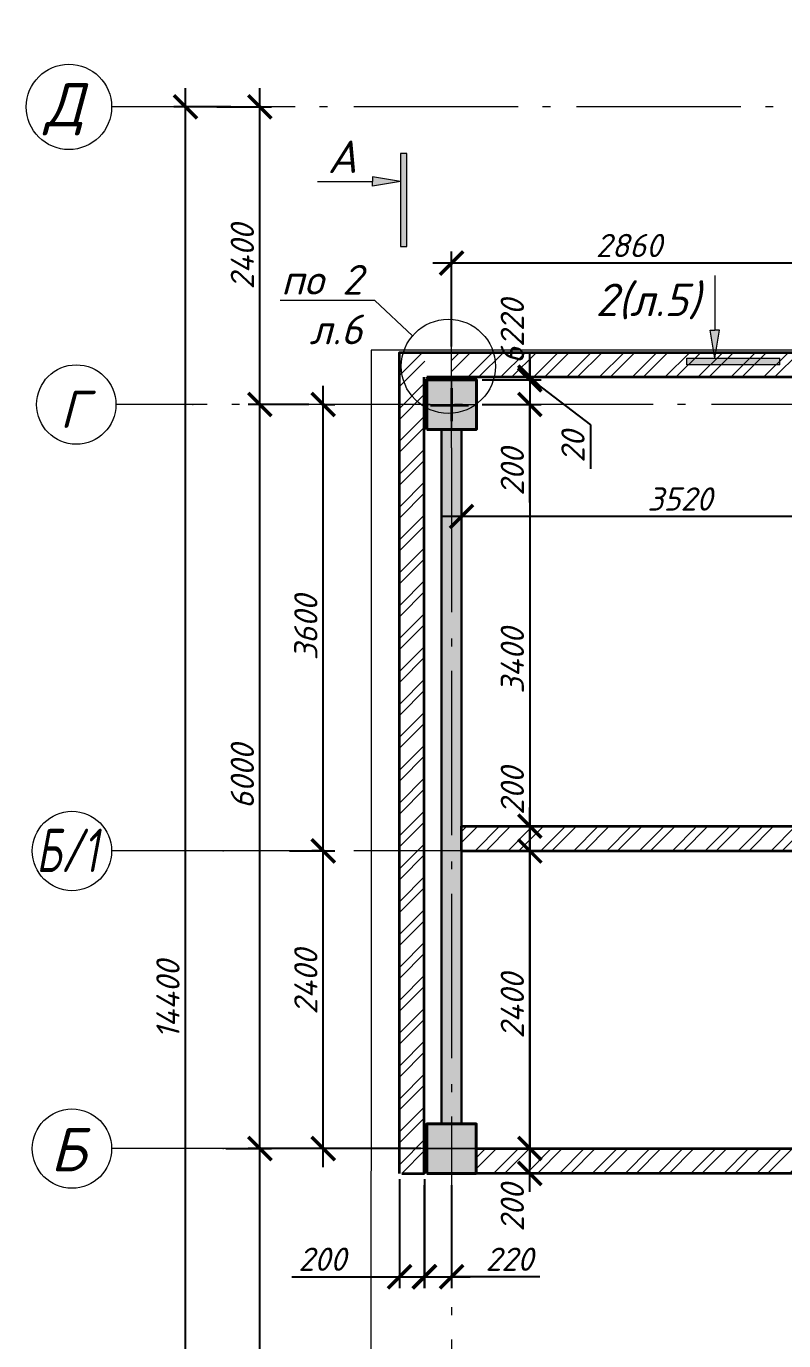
# Model space of a CAD drawing. Header units: millimetres. Extents: x -82276 to 69119, y 30132 to 86759.
# Drawn here: x -48700 to -42592, y 61907 to 72506 of the extents above; entities that cross this region are included whole.
import ezdxf
from ezdxf import colors
from ezdxf.entities.mleader import LeaderData, LeaderLine
from ezdxf.enums import TextEntityAlignment as Align
from ezdxf.math import Vec2, Vec3

# ---------------------------------------------------------------- set-up
doc = ezdxf.new("R2010")
doc.units = ezdxf.units.MM
doc.header["$MEASUREMENT"] = 0
doc.linetypes.add('Double Dashed', pattern=[1797.222233, 1325, -211.666656, 63.333344, -197.222233])
doc.layers.get('0').update_dxf_attribs({"lineweight": 5})
doc.layers.add('#Hatch', color=252, linetype='Continuous', lineweight=5, true_color=0x696969)
for name, color, linetype, lineweight in [('#Выноски', 150, 'Continuous', 15), ('#Оси', 7, 'Continuous', 5), ('#стены внутр', 152, 'Continuous', 35), ('#стены наруж', 12, 'Continuous', 35), ('колонны_Ном._пера__94', 252, 'Continuous', 5), ('колонны_Ном._пера__99', 7, 'Continuous', 40), ('оси_Ном._пера__96', 7, 'Continuous', 5), ('оси_Ном._пера__97', 7, 'Continuous', 5), ('размеры', 7, 'Continuous', 5), ('чертеж', 7, 'Continuous', 5)]:
    doc.layers.add(name, color=color, linetype=linetype, lineweight=lineweight)
doc.layers.add('колонны', color=7, linetype='Continuous')
doc.layers.add('оси', color=7, linetype='Continuous')
doc.styles.add('GOST 2.304', font='isocpeui.ttf')
doc.styles.get("Standard").update_dxf_attribs({"font": 'isocpeui.ttf'})
doc.styles.add('STEP PR', font='isocpeui.ttf')
doc.styles.add('СГЕНЕРИР_СТИЛЬ_2', font='gost_2_304-81_type.ttf')
doc.dimstyles.new('SPDS', dxfattribs={"dimscale": 50, "dimtxt": 2.5, "dimasz": 2.5, "dimexe": 1.25, "dimexo": 0.625, "dimtad": 1, "dimdec": 0, "dimrnd": 0.001, "dimtxsty": 'STEP PR', "dimblk": 'ARCHTICK', "dimcen": 2.5, "dimdle": 2, "dimclrd": 256, "dimclre": 256, "dimclrt": 7, "dimadec": 0, "dimazin": 2, "dimtfac": 0.75, "dimtdec": 0, "dimtmove": 1, "dimatfit": 3, "dimfxl": 1, "dimtolj": 1, "dimarcsym": 1})

# ---------------------------------------------------------------- blocks, each defined once
blk = doc.blocks.new('Стандартный маркер сетки')
at = {"layer": 'оси_Ном._пера__96', "linetype": 'Double Dashed'}
for q in [(0, 0), (17157, 0)]:
    blk.add_line((900, 0), q, dxfattribs=at)
at = {"layer": 'оси_Ном._пера__96', "style": 'СГЕНЕРИР_СТИЛЬ_2'}
blk.add_attdef('AC_MarkerText_1', text='', height=350, rotation=90, dxfattribs=at).set_placement((18727, -87), align=Align.BOTTOM_LEFT)
blk = doc.blocks.new('_ArchTick')
at = {"color": 0, "linetype": 'ByBlock', "const_width": 0.15}
blk.add_lwpolyline([(-0.5, -0.5), (0.5, 0.5)], dxfattribs=at)
blk = doc.blocks.new('*D43')
at = {"layer": 'Defpoints', "color": 0, "transparency": 16777216}
for p in [(-44640, 63456), (-44341, 63456), (-43213, 63256)]:
    blk.add_point(p, dxfattribs=at)
at = {"layer": 'размеры', "lineweight": -2, "transparency": 16777216}
for p, q in [((-44640, 63106), (-44640, 63606)), ((-44388, 63456), (-44734, 63456)), ((-43260, 63256), (-44734, 63256))]:
    blk.add_line(p, q, dxfattribs=at)
at = {"layer": 'размеры', "lineweight": -2, "transparency": 16777216, "xscale": 187.5, "yscale": 187.5, "zscale": 187.5}
for p, rotation in [((-44640, 63456), 90), ((-44640, 63256), 270)]:
    blk.add_blockref('_ArchTick', p, dxfattribs=dict(at, rotation=rotation))
at = {"layer": 'размеры', "color": 7, "transparency": 16777216, "insert": (-44781, 62979), "char_height": 187.5, "attachment_point": 5, "rotation": 90, "style": 'STEP PR'}
blk.add_mtext('\\A1;200', dxfattribs=at)
blk = doc.blocks.new('*D45')
at = {"layer": 'Defpoints', "color": 0, "transparency": 16777216}
for p in [(-44640, 65856), (-44248, 65856), (-45071, 63456)]:
    blk.add_point(p, dxfattribs=at)
at = {"layer": 'размеры', "lineweight": -2, "transparency": 16777216}
for p, q in [((-44640, 63306), (-44640, 66006)), ((-44295, 65856), (-44734, 65856)), ((-45024, 63456), (-44547, 63456))]:
    blk.add_line(p, q, dxfattribs=at)
at = {"layer": 'размеры', "lineweight": -2, "transparency": 16777216, "xscale": 187.5, "yscale": 187.5, "zscale": 187.5}
for p, rotation in [((-44640, 65856), 90), ((-44640, 63456), 270)]:
    blk.add_blockref('_ArchTick', p, dxfattribs=dict(at, rotation=rotation))
at = {"layer": 'размеры', "color": 7, "transparency": 16777216, "insert": (-44781, 64606), "char_height": 187.5, "attachment_point": 5, "rotation": 90, "style": 'STEP PR'}
blk.add_mtext('\\A1;2400', dxfattribs=at)
blk = doc.blocks.new('*D48')
at = {"layer": 'Defpoints', "color": 0, "transparency": 16777216}
for p in [(-47417, 71856), (-47005, 71856), (-46900, 57456)]:
    blk.add_point(p, dxfattribs=at)
at = {"layer": 'размеры', "lineweight": -2, "transparency": 16777216}
for p, q in [((-47417, 57306), (-47417, 72006)), ((-47052, 71856), (-47511, 71856)), ((-46947, 57456), (-47511, 57456))]:
    blk.add_line(p, q, dxfattribs=at)
at = {"layer": 'размеры', "lineweight": -2, "transparency": 16777216, "xscale": 187.5, "yscale": 187.5, "zscale": 187.5}
for p, rotation in [((-47417, 71856), 90), ((-47417, 57456), 270)]:
    blk.add_blockref('_ArchTick', p, dxfattribs=dict(at, rotation=rotation))
at = {"layer": 'размеры', "color": 7, "transparency": 16777216, "insert": (-47558, 64656), "char_height": 187.5, "attachment_point": 5, "rotation": 90, "style": 'STEP PR'}
blk.add_mtext('\\A1;14400', dxfattribs=at)
blk = doc.blocks.new('*D49')
at = {"layer": 'Defpoints', "color": 0, "transparency": 16777216}
for p in [(-46817, 63456), (-45471, 63456), (-46345, 57456)]:
    blk.add_point(p, dxfattribs=at)
at = {"layer": 'размеры', "lineweight": -2, "transparency": 16777216}
for p, q in [((-46817, 57306), (-46817, 63606)), ((-45518, 63456), (-46911, 63456)), ((-46392, 57456), (-46911, 57456))]:
    blk.add_line(p, q, dxfattribs=at)
at = {"layer": 'размеры', "lineweight": -2, "transparency": 16777216, "xscale": 187.5, "yscale": 187.5, "zscale": 187.5}
for p, rotation in [((-46817, 63456), 90), ((-46817, 57456), 270)]:
    blk.add_blockref('_ArchTick', p, dxfattribs=dict(at, rotation=rotation))
at = {"layer": 'размеры', "color": 7, "transparency": 16777216, "insert": (-46958, 60460), "char_height": 187.5, "attachment_point": 5, "rotation": 90, "style": 'STEP PR'}
blk.add_mtext('\\A1;6000', dxfattribs=at)
blk = doc.blocks.new('Колонна_15_1', base_point=(22379, 71856))
at = {"layer": 'колонны_Ном._пера__94', "linetype": 'Continuous'}
blk.add_hatch(color=256, dxfattribs=at).paths.add_polyline_path([(22179, 71647), (22579, 71647), (22579, 72047), (22179, 72047)])
at = {"layer": 'колонны_Ном._пера__94', "color": 253, "lineweight": 5, "true_color": 0xa3a3a3}
for points in [[(22379, 72047), (22379, 71647)], [(22179, 71847), (22579, 71847)]]:
    blk.add_lwpolyline(points, dxfattribs=at)
at = {"layer": 'колонны_Ном._пера__99', "linetype": 'Continuous', "flags": 128}
blk.add_lwpolyline([(22179, 71647), (22579, 71647), (22579, 72047), (22179, 72047)], close=True, dxfattribs=at)
blk = doc.blocks.new('Стандартный маркер сетки_19')
at = {"layer": 'оси_Ном._пера__96', "linetype": 'Double Dashed'}
for p, q in [((900, 0), (35164, 0)), ((35164, 0), (35784, 0))]:
    blk.add_line(p, q, dxfattribs=at)
blk.add_point((35164, 0), dxfattribs=at)
blk.add_point((35164, 0), dxfattribs=at)
at = {"layer": 'оси_Ном._пера__97', "linetype": 'Continuous'}
blk.add_circle((36104, 0), 320, dxfattribs=at)
at = {"layer": 'оси_Ном._пера__96', "style": 'СГЕНЕРИР_СТИЛЬ_2'}
blk.add_attdef('AC_MarkerText_1', text='', height=350, rotation=180, dxfattribs=at).set_placement((36306, 270), align=Align.BOTTOM_LEFT)
blk = doc.blocks.new('A$C4165528A')
at = {"layer": 'колонны_Ном._пера__94', "linetype": 'Continuous', "true_color": 0x737373}
blk.add_hatch(color=8, dxfattribs=at).paths.add_polyline_path([(19, -964), (179, -964), (179, 4637), (19, 4637)])
at = {"layer": '#стены внутр', "lineweight": 30}
blk.add_lwpolyline([(19, 4637), (179, 4637), (179, -964), (19, -964), (19, 4637)], dxfattribs=at)
blk = doc.blocks.new('*D71')
at = {"layer": 'Defpoints', "color": 0, "transparency": 16777216}
for p in [(-46329, 69456), (-46306, 69456), (-46626, 65856)]:
    blk.add_point(p, dxfattribs=at)
at = {"layer": 'размеры', "lineweight": -2, "transparency": 16777216}
for p, q in [((-46306, 65706), (-46306, 69606)), ((-46282, 69456), (-46212, 69456)), ((-46579, 65856), (-46212, 65856))]:
    blk.add_line(p, q, dxfattribs=at)
at = {"layer": 'размеры', "lineweight": -2, "transparency": 16777216, "xscale": 187.5, "yscale": 187.5, "zscale": 187.5}
for p, rotation in [((-46306, 69456), 90), ((-46306, 65856), 270)]:
    blk.add_blockref('_ArchTick', p, dxfattribs=dict(at, rotation=rotation))
at = {"layer": 'размеры', "color": 7, "transparency": 16777216, "insert": (-46446, 67656), "char_height": 187.5, "attachment_point": 5, "rotation": 90, "style": 'STEP PR'}
blk.add_mtext('\\A1;3600', dxfattribs=at)
blk = doc.blocks.new('*D72')
at = {"layer": 'Defpoints', "color": 0, "transparency": 16777216}
for p in [(-46306, 65856), (-46250, 65856), (-45920, 63456)]:
    blk.add_point(p, dxfattribs=at)
at = {"layer": 'размеры', "lineweight": -2, "transparency": 16777216}
for p, q in [((-46306, 63306), (-46306, 66006)), ((-46297, 65856), (-46399, 65856)), ((-45967, 63456), (-46399, 63456))]:
    blk.add_line(p, q, dxfattribs=at)
at = {"layer": 'размеры', "lineweight": -2, "transparency": 16777216, "xscale": 187.5, "yscale": 187.5, "zscale": 187.5}
for p, rotation in [((-46306, 65856), 90), ((-46306, 63456), 270)]:
    blk.add_blockref('_ArchTick', p, dxfattribs=dict(at, rotation=rotation))
at = {"layer": 'размеры', "color": 7, "transparency": 16777216, "insert": (-46446, 64800), "char_height": 187.5, "attachment_point": 5, "rotation": 90, "style": 'STEP PR'}
blk.add_mtext('\\A1;2400', dxfattribs=at)
blk = doc.blocks.new('*D74')
at = {"layer": 'Defpoints', "color": 0, "transparency": 16777216}
for p in [(-47211, 71856), (-46817, 71856), (-46377, 69456)]:
    blk.add_point(p, dxfattribs=at)
at = {"layer": 'размеры', "lineweight": -2, "transparency": 16777216}
for p, q in [((-46817, 69306), (-46817, 72006)), ((-47164, 71856), (-46723, 71856)), ((-46423, 69456), (-46911, 69456))]:
    blk.add_line(p, q, dxfattribs=at)
at = {"layer": 'размеры', "lineweight": -2, "transparency": 16777216, "xscale": 187.5, "yscale": 187.5, "zscale": 187.5}
for p, rotation in [((-46817, 71856), 90), ((-46817, 69456), 270)]:
    blk.add_blockref('_ArchTick', p, dxfattribs=dict(at, rotation=rotation))
at = {"layer": 'размеры', "color": 7, "transparency": 16777216, "insert": (-46958, 70647), "char_height": 187.5, "attachment_point": 5, "rotation": 90, "style": 'STEP PR'}
blk.add_mtext('\\A1;2400', dxfattribs=at)
blk = doc.blocks.new('*D75')
at = {"layer": 'Defpoints', "color": 0, "transparency": 16777216}
for p in [(-46817, 69456), (-46377, 69456), (-47138, 63456)]:
    blk.add_point(p, dxfattribs=at)
at = {"layer": 'размеры', "lineweight": -2, "transparency": 16777216}
for p, q in [((-46817, 63306), (-46817, 69606)), ((-46423, 69456), (-46911, 69456)), ((-47091, 63456), (-46723, 63456))]:
    blk.add_line(p, q, dxfattribs=at)
at = {"layer": 'размеры', "lineweight": -2, "transparency": 16777216, "xscale": 187.5, "yscale": 187.5, "zscale": 187.5}
for p, rotation in [((-46817, 69456), 90), ((-46817, 63456), 270)]:
    blk.add_blockref('_ArchTick', p, dxfattribs=dict(at, rotation=rotation))
at = {"layer": 'размеры', "color": 7, "transparency": 16777216, "insert": (-46958, 66456), "char_height": 187.5, "attachment_point": 5, "rotation": 90, "style": 'STEP PR'}
blk.add_mtext('\\A1;6000', dxfattribs=at)
blk = doc.blocks.new('*D81')
at = {"layer": 'Defpoints', "color": 0, "transparency": 16777216}
for p in [(-45471, 69676), (-45071, 69656), (-44640, 69656)]:
    blk.add_point(p, dxfattribs=at)
at = {"layer": 'размеры', "lineweight": -2, "transparency": 16777216}
for p, q in [((-44640, 69676), (-44640, 69863)), ((-45424, 69676), (-44547, 69676)), ((-45024, 69656), (-44547, 69656)), ((-44640, 69676), (-44640, 69656)), ((-44640, 69676), (-44640, 69656)), ((-44640, 69666), (-44151, 69293)), ((-44640, 69656), (-44640, 69468)), ((-44151, 69293), (-44151, 68937))]:
    blk.add_line(p, q, dxfattribs=at)
at = {"layer": 'размеры', "lineweight": -2, "transparency": 16777216, "xscale": 187.5, "yscale": 187.5, "zscale": 187.5}
for p, rotation in [((-44640, 69676), 270), ((-44640, 69656), 90)]:
    blk.add_blockref('_ArchTick', p, dxfattribs=dict(at, rotation=rotation))
at = {"layer": 'размеры', "color": 7, "transparency": 16777216, "insert": (-44292, 69115), "char_height": 187.5, "attachment_point": 5, "rotation": 90, "style": 'STEP PR'}
blk.add_mtext('\\A1;20', dxfattribs=at)
blk = doc.blocks.new('*D113')
at = {"layer": 'Defpoints', "color": 0, "transparency": 16777216}
for p in [(-44262, 69676), (-45071, 63456), (-44640, 63456)]:
    blk.add_point(p, dxfattribs=at)
at = {"layer": 'размеры', "lineweight": -2, "transparency": 16777216}
for p, q in [((-44640, 69826), (-44640, 63306)), ((-44309, 69676), (-44734, 69676)), ((-45024, 63456), (-44547, 63456))]:
    blk.add_line(p, q, dxfattribs=at)
at = {"layer": 'размеры', "lineweight": -2, "transparency": 16777216, "xscale": 187.5, "yscale": 187.5, "zscale": 187.5}
for p, rotation in [((-44640, 69676), 90), ((-44640, 63456), 270)]:
    blk.add_blockref('_ArchTick', p, dxfattribs=dict(at, rotation=rotation))
at = {"layer": 'размеры', "color": 7, "transparency": 16777216, "insert": (-44781, 70044), "char_height": 187.5, "attachment_point": 5, "rotation": 90, "style": 'STEP PR'}
blk.add_mtext('\\A1;6220', dxfattribs=at)
blk = doc.blocks.new('*D180')
at = {"layer": 'Defpoints', "color": 0, "transparency": 16777216}
for p in [(-45071, 69656), (-45071, 69456), (-44640, 69456)]:
    blk.add_point(p, dxfattribs=at)
at = {"layer": 'размеры', "lineweight": -2, "transparency": 16777216}
for p, q in [((-44640, 69806), (-44640, 69306)), ((-45024, 69656), (-44547, 69656)), ((-45024, 69456), (-44547, 69456)), ((-44640, 68666), (-44640, 69456))]:
    blk.add_line(p, q, dxfattribs=at)
at = {"layer": 'размеры', "lineweight": -2, "transparency": 16777216, "xscale": 187.5, "yscale": 187.5, "zscale": 187.5}
for p, rotation in [((-44640, 69656), 90), ((-44640, 69456), 270)]:
    blk.add_blockref('_ArchTick', p, dxfattribs=dict(at, rotation=rotation))
at = {"layer": 'размеры', "color": 7, "transparency": 16777216, "insert": (-44781, 68912), "char_height": 187.5, "attachment_point": 5, "rotation": 90, "style": 'STEP PR'}
blk.add_mtext('\\A1;200', dxfattribs=at)
blk = doc.blocks.new('*D181')
at = {"layer": 'Defpoints', "color": 0, "transparency": 16777216}
for p in [(-45071, 69456), (-45191, 66056), (-44640, 66056)]:
    blk.add_point(p, dxfattribs=at)
at = {"layer": 'размеры', "lineweight": -2, "transparency": 16777216}
for p, q in [((-44640, 69606), (-44640, 65906)), ((-45024, 69456), (-44547, 69456)), ((-45144, 66056), (-44547, 66056))]:
    blk.add_line(p, q, dxfattribs=at)
at = {"layer": 'размеры', "lineweight": -2, "transparency": 16777216, "xscale": 187.5, "yscale": 187.5, "zscale": 187.5}
for p, rotation in [((-44640, 69456), 90), ((-44640, 66056), 270)]:
    blk.add_blockref('_ArchTick', p, dxfattribs=dict(at, rotation=rotation))
at = {"layer": 'размеры', "color": 7, "transparency": 16777216, "insert": (-44781, 67389), "char_height": 187.5, "attachment_point": 5, "rotation": 90, "style": 'STEP PR'}
blk.add_mtext('\\A1;3400', dxfattribs=at)
blk = doc.blocks.new('*D182')
at = {"layer": 'Defpoints', "color": 0, "transparency": 16777216}
for p in [(-45191, 66056), (-44640, 66056), (-45191, 65856)]:
    blk.add_point(p, dxfattribs=at)
at = {"layer": 'размеры', "lineweight": -2, "transparency": 16777216}
for p, q in [((-44640, 65706), (-44640, 66206)), ((-45144, 66056), (-44547, 66056)), ((-45144, 65856), (-44547, 65856))]:
    blk.add_line(p, q, dxfattribs=at)
at = {"layer": 'размеры', "lineweight": -2, "transparency": 16777216, "xscale": 187.5, "yscale": 187.5, "zscale": 187.5}
for p, rotation in [((-44640, 66056), 90), ((-44640, 65856), 270)]:
    blk.add_blockref('_ArchTick', p, dxfattribs=dict(at, rotation=rotation))
at = {"layer": 'размеры', "color": 7, "transparency": 16777216, "insert": (-44781, 66339), "char_height": 187.5, "attachment_point": 5, "rotation": 90, "style": 'STEP PR'}
blk.add_mtext('\\A1;200', dxfattribs=at)
blk = doc.blocks.new('*D183')
at = {"layer": 'Defpoints', "color": 0, "transparency": 16777216}
for p in [(-42411, 70597), (-45271, 69876), (-42411, 69876)]:
    blk.add_point(p, dxfattribs=at)
at = {"layer": 'размеры', "lineweight": -2, "transparency": 16777216}
for p, q in [((-45421, 70597), (-42261, 70597)), ((-45271, 69923), (-45271, 70691)), ((-42411, 69923), (-42411, 70691))]:
    blk.add_line(p, q, dxfattribs=at)
at = {"layer": 'размеры', "lineweight": -2, "transparency": 16777216, "xscale": 187.5, "yscale": 187.5, "zscale": 187.5, "rotation": 180}
blk.add_blockref('_ArchTick', (-45271, 70597), dxfattribs=at)
at = {"layer": 'размеры', "lineweight": -2, "transparency": 16777216, "xscale": 187.5, "yscale": 187.5, "zscale": 187.5}
blk.add_blockref('_ArchTick', (-42411, 70597), dxfattribs=at)
at = {"layer": 'размеры', "color": 7, "transparency": 16777216, "insert": (-43841, 70738), "char_height": 187.5, "attachment_point": 5, "style": 'STEP PR'}
blk.add_mtext('\\A1;2860', dxfattribs=at)
blk = doc.blocks.new('*D229')
at = {"layer": 'Defpoints', "color": 0, "transparency": 16777216}
for p in [(-41671, 69676), (-45191, 69256), (-45191, 68553)]:
    blk.add_point(p, dxfattribs=at)
at = {"layer": 'размеры', "lineweight": -2, "transparency": 16777216}
for p, q in [((-41671, 69629), (-41671, 68460)), ((-45191, 69209), (-45191, 68460)), ((-41521, 68553), (-45341, 68553))]:
    blk.add_line(p, q, dxfattribs=at)
at = {"layer": 'размеры', "lineweight": -2, "transparency": 16777216, "xscale": 187.5, "yscale": 187.5, "zscale": 187.5, "rotation": 180}
blk.add_blockref('_ArchTick', (-45191, 68553), dxfattribs=at)
at = {"layer": 'размеры', "lineweight": -2, "transparency": 16777216, "xscale": 187.5, "yscale": 187.5, "zscale": 187.5}
blk.add_blockref('_ArchTick', (-41671, 68553), dxfattribs=at)
at = {"layer": 'размеры', "color": 7, "transparency": 16777216, "insert": (-43431, 68694), "char_height": 187.5, "attachment_point": 5, "style": 'STEP PR'}
blk.add_mtext('\\A1;3520', dxfattribs=at)
blk = doc.blocks.new('*U274')
at = {"ltscale": 100}
h = blk.add_hatch(color=256, dxfattribs=at)
h.dxf.hatch_style = 1
h.paths.add_polyline_path([(-85, 1070), (-35, 1070), (15, 1070), (-35, 770)])
h = blk.add_hatch(color=256, dxfattribs=at)
h.dxf.hatch_style = 1
h.paths.add_polyline_path([(665, 700), (665, 770), (-335, 770), (-335, 700)])
at = {"linetype": 'Continuous', "ltscale": 100}
for p, q in [((-85, 1070), (-35, 1070)), ((-35, 770), (-85, 1070)), ((-35, 770), (15, 1070)), ((15, 1070), (-35, 1070)), ((-335, 700), (-335, 770)), ((-335, 770), (665, 770)), ((665, 700), (-335, 700))]:
    blk.add_line(p, q, dxfattribs=at)
at = {"linetype": 'Continuous', "ltscale": 100, "extrusion": (-1, -1e-16, 0), "elevation": 35}
blk.add_lwpolyline([(-1660, 0), (-1070, 0)], dxfattribs=at)
at = {"linetype": 'Continuous', "ltscale": 100}
blk.add_lwpolyline([(665, 700), (665, 770)], dxfattribs=at)
at = {"ltscale": 100, "style": 'STEP PR'}
blk.add_attdef('Nh', text='', height=350, dxfattribs=at).set_placement((-192, 1222), align=Align.RIGHT)
blk = doc.blocks.new('_None')
blk = doc.blocks.new('*D357')
at = {"layer": 'Defpoints', "color": 0, "transparency": 16777216}
for p in [(-45690, 63256), (-45489, 63256), (-45489, 62423)]:
    blk.add_point(p, dxfattribs=at)
at = {"layer": 'размеры', "lineweight": -2, "transparency": 16777216}
for p, q in [((-45690, 63209), (-45690, 62330)), ((-45489, 63209), (-45489, 62330)), ((-46560, 62423), (-45690, 62423)), ((-45840, 62423), (-45339, 62423))]:
    blk.add_line(p, q, dxfattribs=at)
at = {"layer": 'размеры', "lineweight": -2, "transparency": 16777216, "xscale": 187.5, "yscale": 187.5, "zscale": 187.5, "rotation": 180}
blk.add_blockref('_ArchTick', (-45690, 62423), dxfattribs=at)
at = {"layer": 'размеры', "lineweight": -2, "transparency": 16777216, "xscale": 187.5, "yscale": 187.5, "zscale": 187.5}
blk.add_blockref('_ArchTick', (-45489, 62423), dxfattribs=at)
at = {"layer": 'размеры', "color": 7, "transparency": 16777216, "insert": (-46314, 62564), "char_height": 187.5, "attachment_point": 5, "style": 'STEP PR'}
blk.add_mtext('\\A1;200', dxfattribs=at)
blk = doc.blocks.new('*D360')
at = {"layer": 'Defpoints', "color": 0, "transparency": 16777216}
for p in [(-45491, 63209), (-45271, 63209), (-45271, 62423)]:
    blk.add_point(p, dxfattribs=at)
at = {"layer": 'размеры', "lineweight": -2, "transparency": 16777216}
for p, q in [((-45491, 63162), (-45491, 62330)), ((-45271, 63162), (-45271, 62330)), ((-45641, 62423), (-45121, 62423)), ((-44559, 62423), (-45271, 62423))]:
    blk.add_line(p, q, dxfattribs=at)
at = {"layer": 'размеры', "lineweight": -2, "transparency": 16777216, "xscale": 187.5, "yscale": 187.5, "zscale": 187.5, "rotation": 180}
blk.add_blockref('_ArchTick', (-45491, 62423), dxfattribs=at)
at = {"layer": 'размеры', "lineweight": -2, "transparency": 16777216, "xscale": 187.5, "yscale": 187.5, "zscale": 187.5}
blk.add_blockref('_ArchTick', (-45271, 62423), dxfattribs=at)
at = {"layer": 'размеры', "color": 7, "transparency": 16777216, "insert": (-44805, 62564), "char_height": 187.5, "attachment_point": 5, "style": 'STEP PR'}
blk.add_mtext('\\A1;220', dxfattribs=at)
blk = doc.blocks.new('Разрез')
at = {"linetype": 'ByBlock', "ltscale": 100}
h = blk.add_hatch(color=256, dxfattribs=at)
h.dxf.hatch_style = 1
h.paths.add_polyline_path([(-35, 0), (35, 0), (35, 1000), (-35, 1000)])
h = blk.add_hatch(color=256, dxfattribs=at)
h.dxf.hatch_style = 1
h.paths.add_polyline_path([(-335, 750), (-335, 700), (-335, 650), (-35, 700)])
for p, q in [((35, 1000), (-35, 1000)), ((-35, 1000), (-35, 0)), ((35, 0), (35, 1000)), ((-335, 750), (-335, 700)), ((-35, 700), (-335, 750)), ((-35, 700), (-335, 650)), ((-335, 650), (-335, 700)), ((-35, 0), (35, 0))]:
    blk.add_line(p, q, dxfattribs=at)
at = {"linetype": 'ByBlock', "ltscale": 100, "extrusion": (0, 1, 0), "elevation": 700}
blk.add_lwpolyline([(925, 0), (335, 0)], dxfattribs=at)
at = {"ltscale": 100, "style": 'STEP PR'}
blk.add_attdef('Nv', text='', height=350, dxfattribs=at).set_placement((-503, 790), align=Align.RIGHT)

msp = doc.modelspace()

# ---------------------------------------------------------------- hatches: boundary and pattern name
at = {"layer": '#Hatch'}
h = msp.add_hatch(dxfattribs=at)
h.set_pattern_fill('ANSI32', color=256, scale=500)
h.set_pattern_definition([(45, (-3995.64, -2370.32), (-132.58252, 132.58252), []), (45, (-3907.25, -2370.32), (-132.58252, 132.58252), [])])
h.paths.add_polyline_path([(-45486.2, 69875.7), (-45686.2, 69875.7), (-45686.3, 63255.7), (-45486.3, 63255.7)])
h.paths.add_polyline_path([(-45486.3, 63255.7), (-45686.3, 63255.7)], flags=17)
h = msp.add_hatch(dxfattribs=at)
h.set_pattern_fill('ANSI32', color=256, scale=500)
h.paths.add_polyline_path([(-45271, 69875.7), (-45271, 69675.7), (-42411, 69675.7), (-42411, 69875.7)])
edge = h.paths.add_edge_path()
edge.add_ellipse((-45271, 51628.1), major_axis=(-226.3, 226.3), ratio=1, start_angle=315, end_angle=495)
edge.add_ellipse((-45271, 51628.1), major_axis=(-226.3, 226.3), ratio=1, start_angle=135, end_angle=315)
h = msp.add_hatch(dxfattribs=at)
h.set_pattern_fill('ANSI32', color=256, scale=500)
h.set_pattern_definition([(45, (0, 100), (-132.5825, 132.5825), []), (45, (88.39, 100), (-132.5825, 132.5825), [])])
h.paths.add_polyline_path([(-41690.6, 66055.7), (-45190.7, 66055.7), (-45190.7, 65955.7), (-41690.6, 65955.7)])
h.paths.add_polyline_path([(-41690.6, 65955.7), (-45190.7, 65955.7), (-45190.7, 65855.6), (-41690.6, 65855.6)])
h = msp.add_hatch(dxfattribs=at)
h.set_pattern_fill('ANSI32', color=256, scale=500)
h.paths.add_polyline_path([(-41490.6, 63455.7), (-45071.3, 63455.7), (-45071.3, 63255.7), (-41490.6, 63255.6)])

# ---------------------------------------------------------------- linework, layer by layer
at = {"layer": '#Выноски'}
msp.add_circle((-45296.7, 69763.9), 379.5, dxfattribs=at)
at = {"layer": '#стены наруж'}
for points in [[(-45690.7, 63255.7), (-45690.7, 69875.7), (-42271, 69875.7)], [(-45670.7, 63255.7), (-45491.3, 63255.7), (-45491.3, 69675.7)], [(-41470.6, 69675.7), (-45470.7, 69675.7), (-45470.7, 69675.7)], [(-45271, 69587), (-45271, 69322.6)], [(-45440.6, 69450.1), (-45134.1, 69450.1)], [(-45071.3, 63255.7), (-45071.3, 63455.7), (-41690.6, 63455.7), (-41690.6, 64806.4), (-41490.6, 64806.2), (-41490.6, 63255.6), (-45071, 63255.7)]]:
    msp.add_lwpolyline(points, dxfattribs=at)
msp.add_lwpolyline([(-45190.7, 66055.7), (-41690.6, 66055.7), (-41690.6, 65855.6), (-45190.7, 65855.6)], close=True, dxfattribs=at)
at = {"layer": 'оси_Ном._пера__96', "linetype": 'Double Dashed'}
for p, q in [((-47112.2, 71855.7), (-48012.2, 71855.7)), ((25356.7, 71855.7), (-47497.5, 71855.7)), ((-47112.2, 65855.7), (-48012.2, 65855.7)), ((25356.7, 65855.7), (-47112.2, 65855.7)), ((-47112.2, 63455.7), (-48012.2, 63455.7)), ((25356.7, 63455.7), (-47112.2, 63455.7))]:
    msp.add_line(p, q, dxfattribs=at)
for p in [(-47112.2, 71855.7), (-47112.2, 71855.7), (-47112.2, 65855.7), (-47112.2, 65855.7), (-47112.2, 63455.7), (-47112.2, 63455.7)]:
    msp.add_point(p, dxfattribs=at)
at = {"layer": 'оси_Ном._пера__97', "linetype": 'Continuous', "lineweight": 9}
msp.add_ellipse((-48356.3, 71855.7), major_axis=(243.3, 243.3), ratio=1, start_param=2.3561945, end_param=8.6393798, dxfattribs=at)
at = {"layer": 'оси_Ном._пера__97', "linetype": 'Continuous'}
for centre in [(-48332.2, 65855.7), (-48332.2, 63455.7)]:
    msp.add_ellipse(centre, major_axis=(-226.3, 226.3), ratio=1, start_param=0.7853982, end_param=7.0685835, dxfattribs=at)
at = {"layer": 'чертеж', "color": 5, "lineweight": 0}
msp.add_lwpolyline([(-14971, 69500.1), (-14971, 72505.7), (-21925.7, 72505.7), (-21925.7, 69892.9), (-45919.8, 69892.9), (-45921, 56655.7), (-14971, 56655.7), (-14971, 69500.1)], dxfattribs=at)

# ---------------------------------------------------------------- block references
at = {"layer": '#Выноски', "xscale": 0.75, "yscale": 0.75, "zscale": 0.75}
for name, p, values in [('Разрез', (-45657.1, 70729.9), {'Nv': 'A'}), ('*U274', (-43122.6, 69252.1), {'Nh': '2(л.5)'})]:
    msp.add_blockref(name, p, dxfattribs=at).add_auto_attribs(values)
at = {"layer": '#стены внутр'}
msp.add_blockref('A$C4165528A', (-45369.9, 64618.6), dxfattribs=at)
at = {"layer": 'колонны'}
for p in [(-45270.7, 69464.6), (-45271.3, 63464.6)]:
    msp.add_blockref('Колонна_15_1', p, dxfattribs=at)
at = {"layer": 'оси', "color": 251, "lineweight": 5, "zscale": 1000, "rotation": 270}
msp.add_blockref('Стандартный маркер сетки', (-45271, 70005.5), dxfattribs=at)
at = {"layer": 'оси', "color": 251, "linetype": 'Continuous', "lineweight": 13}
ref = msp.add_blockref('Стандартный маркер сетки_19', (-12193.3, 69455.7), dxfattribs=dict(at, zscale=1000, rotation=180))
ref.add_attrib('AC_MarkerText_1', 'Г', dxfattribs={"color": 7, "linetype": 'Continuous', "lineweight": 13, "height": 300, "rotation": 360}).set_placement((-48430.5, 69177.5), align=Align.BOTTOM_LEFT)

# ---------------------------------------------------------------- texts
at = {"layer": '#Оси', "linetype": 'Continuous', "ltscale": 100, "style": 'GOST 2.304'}
for s, p in [('Д', (-48394.7, 71872.7)), ('Б', (-48363.3, 63448))]:
    msp.add_text(s, height=350, dxfattribs=at).set_placement(p, align=Align.MIDDLE_CENTER)
at = {"layer": '#Оси', "linetype": 'Continuous', "ltscale": 100, "style": 'GOST 2.304', "width": 0.7}
msp.add_text('Б/1', height=350, dxfattribs=at).set_placement((-48370.7, 65860.6), align=Align.MIDDLE_CENTER)

# ---------------------------------------------------------------- dimensions: what is measured, and where the dimension line sits
at = {"layer": 'размеры'}
for base, p1, p2, override, picture, middle in [((-47417, 71855.7), (-46900.4, 57455.7), (-47005.4, 71855.7), {"dimscale": 75, "dimtxsty": 'STEP PR'}, '*D48', (-47417, 64655.7)), ((-46817, 71855.7), (-46376.6, 69455.7), (-47211, 71855.7), {"dimscale": 75, "dimtxsty": 'STEP PR'}, '*D74', (-46817, 70647.3)), ((-44640.3, 63455.7), (-44261.9, 69675.7), (-45071.3, 63455.7), {"dimscale": 75, "dimtxsty": 'STEP PR'}, '*D113', (-44640.3, 70044.1)), ((-44640.3, 69655.7), (-45470.7, 69675.7), (-45070.7, 69655.7), {"dimscale": 75, "dimtxsty": 'STEP PR'}, '*D81', (-44151.4, 69246)), ((-44640.3, 69455.7), (-45070.7, 69655.7), (-45070.7, 69455.7), {"dimscale": 75, "dimtxsty": 'STEP PR'}, '*D180', (-44640.3, 68912)), ((-46817, 69455.7), (-47137.8, 63455.7), (-46376.6, 69455.7), {"dimscale": 75, "dimtxsty": 'STEP PR'}, '*D75', (-46817, 66455.7)), ((-46305.5, 69455.7), (-46626.4, 65855.7), (-46328.9, 69455.7), {"dimscale": 75, "dimtxsty": 'STEP PR'}, '*D71', (-46305.5, 67655.7)), ((-44640.3, 66055.7), (-45070.7, 69455.7), (-45190.7, 66055.7), {"dimscale": 75, "dimtxsty": 'STEP PR'}, '*D181', (-44640.3, 67388.8)), ((-44640.3, 66055.7), (-45190.7, 65855.6), (-45190.7, 66055.7), {"dimscale": 75, "dimtxsty": 'STEP PR'}, '*D182', (-44640.3, 66339.3)), ((-46305.5, 65855.7), (-45920.4, 63455.7), (-46250.4, 65855.7), {"dimscale": 75, "dimtxsty": 'STEP PR'}, '*D72', (-46305.5, 64799.5)), ((-44640.3, 65855.6), (-45071.3, 63455.7), (-44247.8, 65855.6), {"dimscale": 75, "dimtxsty": 'STEP PR'}, '*D45', (-44640.3, 64605.7)), ((-46817, 63455.7), (-46345.2, 57455.7), (-45471.3, 63455.7), {"dimscale": 75, "dimtxsty": 'STEP PR'}, '*D49', (-46817, 60460.4)), ((-44640.3, 63455.7), (-43213.4, 63255.6), (-44341.1, 63455.7), {"dimscale": 75}, '*D43', (-44640.3, 62979))]:
    dim = msp.add_linear_dim(base=base, p1=p1, p2=p2, angle=90, dimstyle='SPDS', override=override, dxfattribs=at)
    dim.commit()
    dim.dimension.update_dxf_attribs({"geometry": picture, "text_midpoint": middle, "dimtype": 160})
for base, p1, p2, picture, middle in [((-42411, 70597.2), (-45271, 69875.7), (-42411, 69875.7), '*D183', (-43841, 70737.8)), ((-45190.7, 68553.5), (-41671.1, 69675.7), (-45190.7, 69255.7), '*D229', (-43430.9, 68694.1))]:
    dim = msp.add_linear_dim(base=base, p1=p1, p2=p2, dimstyle='SPDS', override={"dimscale": 75, "dimtxsty": 'STEP PR'}, dxfattribs=at)
    dim.commit()
    dim.dimension.update_dxf_attribs({"geometry": picture, "text_midpoint": middle})
for base, p1, p2, picture, middle in [((-45489.3, 62423.3), (-45689.7, 63255.7), (-45489.3, 63255.7), '*D357', (-46314.4, 62573.4)), ((-45271.3, 62423.3), (-45491.3, 63208.8), (-45271.3, 63208.8), '*D360', (-44804.8, 62394.7))]:
    dim = msp.add_linear_dim(base=base, p1=p1, p2=p2, dimstyle='SPDS', override={"dimscale": 75}, dxfattribs=at)
    dim.commit()
    dim.dimension.update_dxf_attribs({"geometry": picture, "text_midpoint": middle, "dimtype": 160})

# ---------------------------------------------------------------- leaders
at = {"layer": '#Выноски'}
ml = msp.add_multileader_mtext('Standard', dxfattribs=at)
ml.set_content('\\A1;по 2\\Pл.6', color=256, style='STEP PR')
ml.set_leader_properties(color=256, linetype='ByLayer', lineweight=-1)
ml.set_arrow_properties(name='NONE')
ml.build(insert=Vec2(0, 0))
ml.multileader.update_dxf_attribs({"text_left_attachment_type": 6, "text_right_attachment_type": 6, "dogleg_length": 0, "arrow_head_size": 240})
ctx = ml.context
ctx.base_point, ctx.char_height, ctx.arrow_head_size, ctx.landing_gap_size, ctx.plane_origin = Vec3(-46757.6, 70293.8), 240, 240, 100, Vec3(-40627.4, 56520.6)
ctx.left_attachment, ctx.right_attachment, ctx.text_align_type = 6, 6, 2
notes = []
notes.append((ctx, [(1, (1, 1, 0), (-45890, 70293.8), (-1, 0), 0, [(0, [(-45585.2, 70010.5)], 0, [])])]))
ctx.mtext.insert, ctx.mtext.rotation, ctx.mtext.width, ctx.mtext.defined_height, ctx.mtext.alignment, ctx.mtext.flow_direction = Vec3(-45990, 70581.8), 6.2831853, 684.194, 507.6, 3, 5
for ctx, leaders in notes:
    for number, flags, end, landing, length, lines in leaders:
        leader = LeaderData()
        leader.index, (leader.has_last_leader_line, leader.has_dogleg_vector, leader.attachment_direction) = number, flags
        leader.last_leader_point, leader.dogleg_vector, leader.dogleg_length = Vec3(end), Vec3(landing), length
        for number, points, colour, breaks in lines:
            line = LeaderLine()
            line.index, line.vertices, line.color, line.breaks = number, Vec3.list(points), colors.encode_raw_color(colour), breaks
            leader.lines.append(line)
        ctx.leaders.append(leader)

doc.saveas('drawing.dxf')
